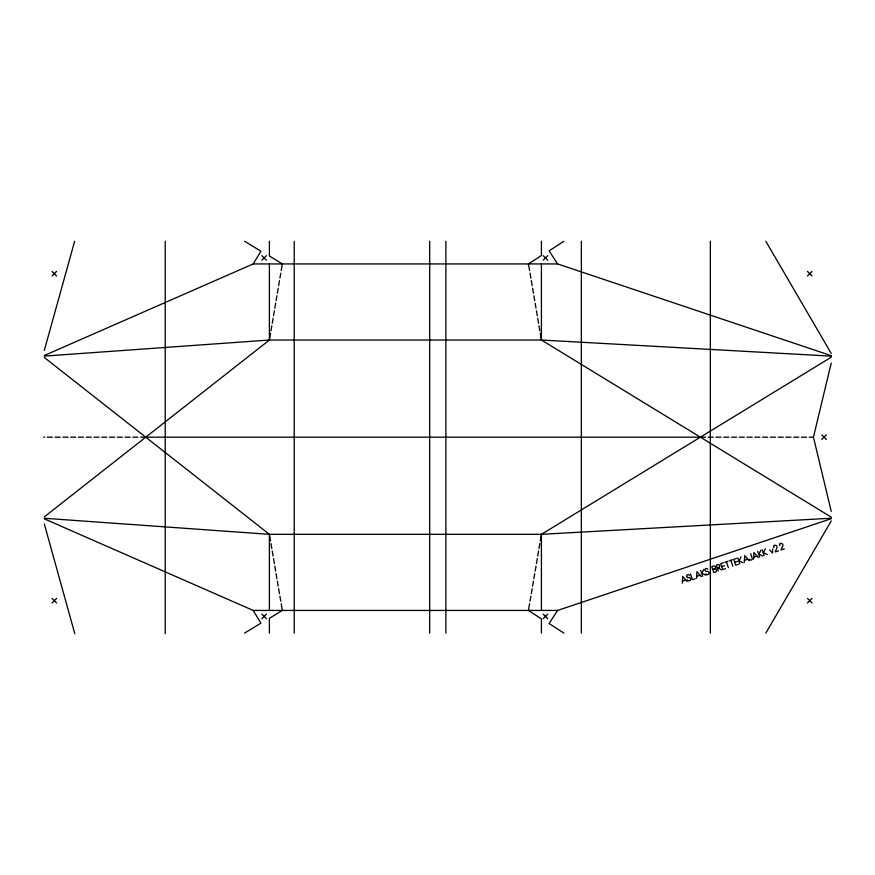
<?xml version="1.0" encoding="UTF-8"?>
<svg xmlns="http://www.w3.org/2000/svg" width="875" height="875" viewBox="0 0 875 875"><rect width="100%" height="100%" fill="white"/><g stroke="black" fill="none" stroke-linecap="round" stroke-linejoin="round"><path stroke-width="1.31" d="M682.325 583.111L682.752 576.417L687.127 581.503M696.5 578.353L696.927 571.67L701.302 576.745M744.308 562.33L744.734 555.636L749.109 560.711M753.517 559.234L753.944 552.552L758.319 557.627M772.756 548.898L772.45 553.044L769.683 549.927M44.319 516.873L269.391 340.025L270.528 333.342M270.966 330.783L271.808 325.817M272.245 323.269L273.088 318.292M273.525 315.744L274.367 310.778M274.805 308.219L275.647 303.253M276.084 300.705L276.927 295.739M277.364 293.18L278.206 288.214M278.644 285.666L279.486 280.689M279.923 278.141L280.766 273.175M281.203 270.616L282.33 263.955M530.031 601.191L530.884 596.225M531.311 593.666L532.164 588.7M532.591 586.152L533.444 581.186M533.87 578.627L534.723 573.661M535.15 571.112L536.003 566.136M536.43 563.587L537.283 558.622M537.709 556.062L538.562 551.097M539 548.548L539.842 543.583M540.28 541.023L541.406 534.362M529.605 603.75L528.413 610.4L541.417 618.877L541.417 633.106M831.25 362.972L813.444 437.183L831.25 511.394M44.319 350.394L74.637 241.259M703.861 569.341L701.903 573.267L705.841 575.225M741.048 556.872L739.091 560.798L743.017 562.756M760.878 550.222L758.931 554.148L762.858 556.106M765.395 548.712L763.438 552.639L767.364 554.597M765.811 633.106L831.25 520.92M44.319 355.513L253.192 263.933L260.936 251.245L244.584 241.259M831.25 518.689L557.605 610.433L549.106 623.492L563.861 633.106M52.03 275.975L56.602 271.392M261.855 260.225L266.427 255.653M52.03 602.962L56.602 598.391M543.178 260.225L547.75 255.653M261.855 618.712L266.427 614.13M807.439 275.975L812.022 271.392M543.178 618.712L547.75 614.13M821.778 439.469L826.35 434.897M807.439 602.962L812.022 598.391M528.456 263.933L541.417 255.489L541.417 241.259M563.861 241.259L549.106 250.873L557.605 263.922L831.25 355.677M244.584 633.106L260.936 623.12L253.192 610.433L44.319 518.853M831.25 357.208L541.417 534.33L269.391 534.33L44.319 518.262M723.516 562.756L720.759 563.675L722.728 569.559L725.484 568.641M724.828 562.319L727.978 561.258M729.291 560.82L732.452 559.759M736.509 558.392L733.764 559.322L735.733 565.206L738.489 564.277M712.698 569.417L714.514 568.805M717.27 567.995L718.725 567.503A1.509 1.509 0 0 0 719.688 565.611A1.509 1.509 0 0 0 717.773 564.659L716.319 565.163L718.288 571.047M721.744 566.617L724.5 565.698M734.748 562.264L737.494 561.334M682.467 581.12L685.836 579.994M696.642 576.373L700.011 575.236M744.461 560.339L747.819 559.212M753.67 557.255L757.028 556.128M695.188 578.791L692.387 579.731L690.419 573.847M778.455 550.878L775.217 551.961L776.967 547.695A1.641 1.641 0 0 0 777.011 546.514A1.673 1.673 0 0 0 776.169 545.53A1.597 1.597 0 0 0 774.9 545.464M784.295 548.92L781.058 550.003L782.808 545.737A1.641 1.641 0 0 0 782.852 544.556A1.673 1.673 0 0 0 781.998 543.572A1.597 1.597 0 0 0 780.741 543.506M44.319 356.103L269.391 340.025L541.417 340.025L831.25 356.136M831.25 518.23L541.417 534.33L541.417 610.389M253.192 263.933L557.605 263.933M43.75 437.183L44.702 437.183M47.294 437.183L52.478 437.183M55.07 437.183L60.244 437.183M62.836 437.183L68.02 437.183M70.612 437.183L75.797 437.183M78.378 437.183L83.562 437.183M86.155 437.183L91.339 437.183M93.931 437.183L99.105 437.183M101.697 437.183L106.881 437.183M109.473 437.183L114.658 437.183M117.239 437.183L122.423 437.183M125.016 437.183L130.2 437.183M132.792 437.183L137.966 437.183M140.558 437.183L705.567 437.183M708.159 437.183L713.344 437.183M715.936 437.183L721.12 437.183M723.702 437.183L728.886 437.183M731.478 437.183L736.663 437.183M739.255 437.183L744.428 437.183M747.02 437.183L752.205 437.183M754.797 437.183L759.981 437.183M762.562 437.183L767.747 437.183M770.339 437.183L775.523 437.183M778.116 437.183L783.289 437.183M785.881 437.183L791.066 437.183M793.658 437.183L798.831 437.183M801.423 437.183L806.608 437.183M809.2 437.183L813.367 437.183M253.258 610.433L557.605 610.433M688.067 577.577L689.062 577.577A1.641 1.641 0 0 1 690.638 579.02A1.641 1.641 0 0 1 689.456 580.803A1.641 1.641 0 0 1 687.509 579.906M540.28 333.342L541.406 340.003L831.25 517.147M282.341 263.922L269.391 256.025L269.391 241.259M718.255 567.656L721.416 569.997M44.319 357.492L269.391 534.33L269.391 610.389M807.439 271.392L812.022 275.975M821.778 434.897L826.35 439.469M543.178 255.653L547.75 260.225M807.439 598.391L812.022 602.962M261.855 255.653L266.427 260.225M543.178 614.13L547.75 618.712M52.03 271.392L56.602 275.975M261.855 614.13L266.427 618.712M52.03 598.391L56.602 602.962M765.811 241.259L831.25 353.445M762.191 549.784L764.17 555.669M757.684 551.294L759.653 557.178M750.63 553.667L752.194 558.327A1.378 1.378 0 0 1 751.341 560.077A1.378 1.378 0 0 1 749.58 559.202M737.844 557.944L739.823 563.828M730.866 560.284L732.845 566.169M726.403 561.783L728.372 567.667M700.667 570.413L702.636 576.297M44.319 523.972L74.812 633.741M528.413 263.955L529.605 270.616M530.031 273.175L530.884 278.141M531.311 280.689L532.164 285.666M532.591 288.214L533.444 293.18M533.87 295.739L534.723 300.705M535.15 303.253L536.003 308.219M536.43 310.778L537.283 315.744M537.709 318.292L538.562 323.269M539 325.817L539.842 330.783M269.391 534.362L270.528 541.023M270.966 543.583L271.808 548.548M272.245 551.097L273.088 556.062M273.525 558.622L274.367 563.587M274.805 566.136L275.647 571.112M276.084 573.661L276.927 578.627M277.364 581.186L278.206 586.152M278.644 588.7L279.486 593.666M279.923 596.225L280.766 601.191M281.203 603.75L282.33 610.4L269.391 618.341L269.391 633.106M710.347 241.259L710.347 633.106M581.35 241.259L581.35 633.106M541.417 263.966L541.417 340.025M445.878 241.259L445.878 633.106M429.691 241.259L429.691 633.106M294.219 241.259L294.219 633.106M269.391 263.966L269.391 340.025M165.222 241.259L165.222 633.708M688.067 577.566A1.466 1.466 0 0 1 686.678 576.548M686.667 576.559A1.498 1.498 0 0 1 689.402 575.367M705.917 573.737A1.641 1.641 0 0 0 707.853 574.634A1.641 1.641 0 0 0 709.045 572.852A1.641 1.641 0 0 0 707.459 571.408L706.464 571.397A1.466 1.466 0 0 1 705.206 569.198A1.466 1.466 0 0 1 707.733 569.209M714.514 568.827A1.455 1.455 0 0 0 715.433 566.978A1.455 1.455 0 0 0 713.584 566.059L711.78 566.683L713.759 572.567L715.422 572.009A1.695 1.695 0 0 0 716.439 569.887A1.641 1.641 0 0 0 714.372 568.859M773.828 547.564A1.597 1.597 0 0 1 773.927 546.295M773.664 546.164A1.728 1.728 0 0 1 774.845 545.245M779.669 545.606A1.597 1.597 0 0 1 779.767 544.337M779.505 544.206A1.728 1.728 0 0 1 780.686 543.288"/></g></svg>
